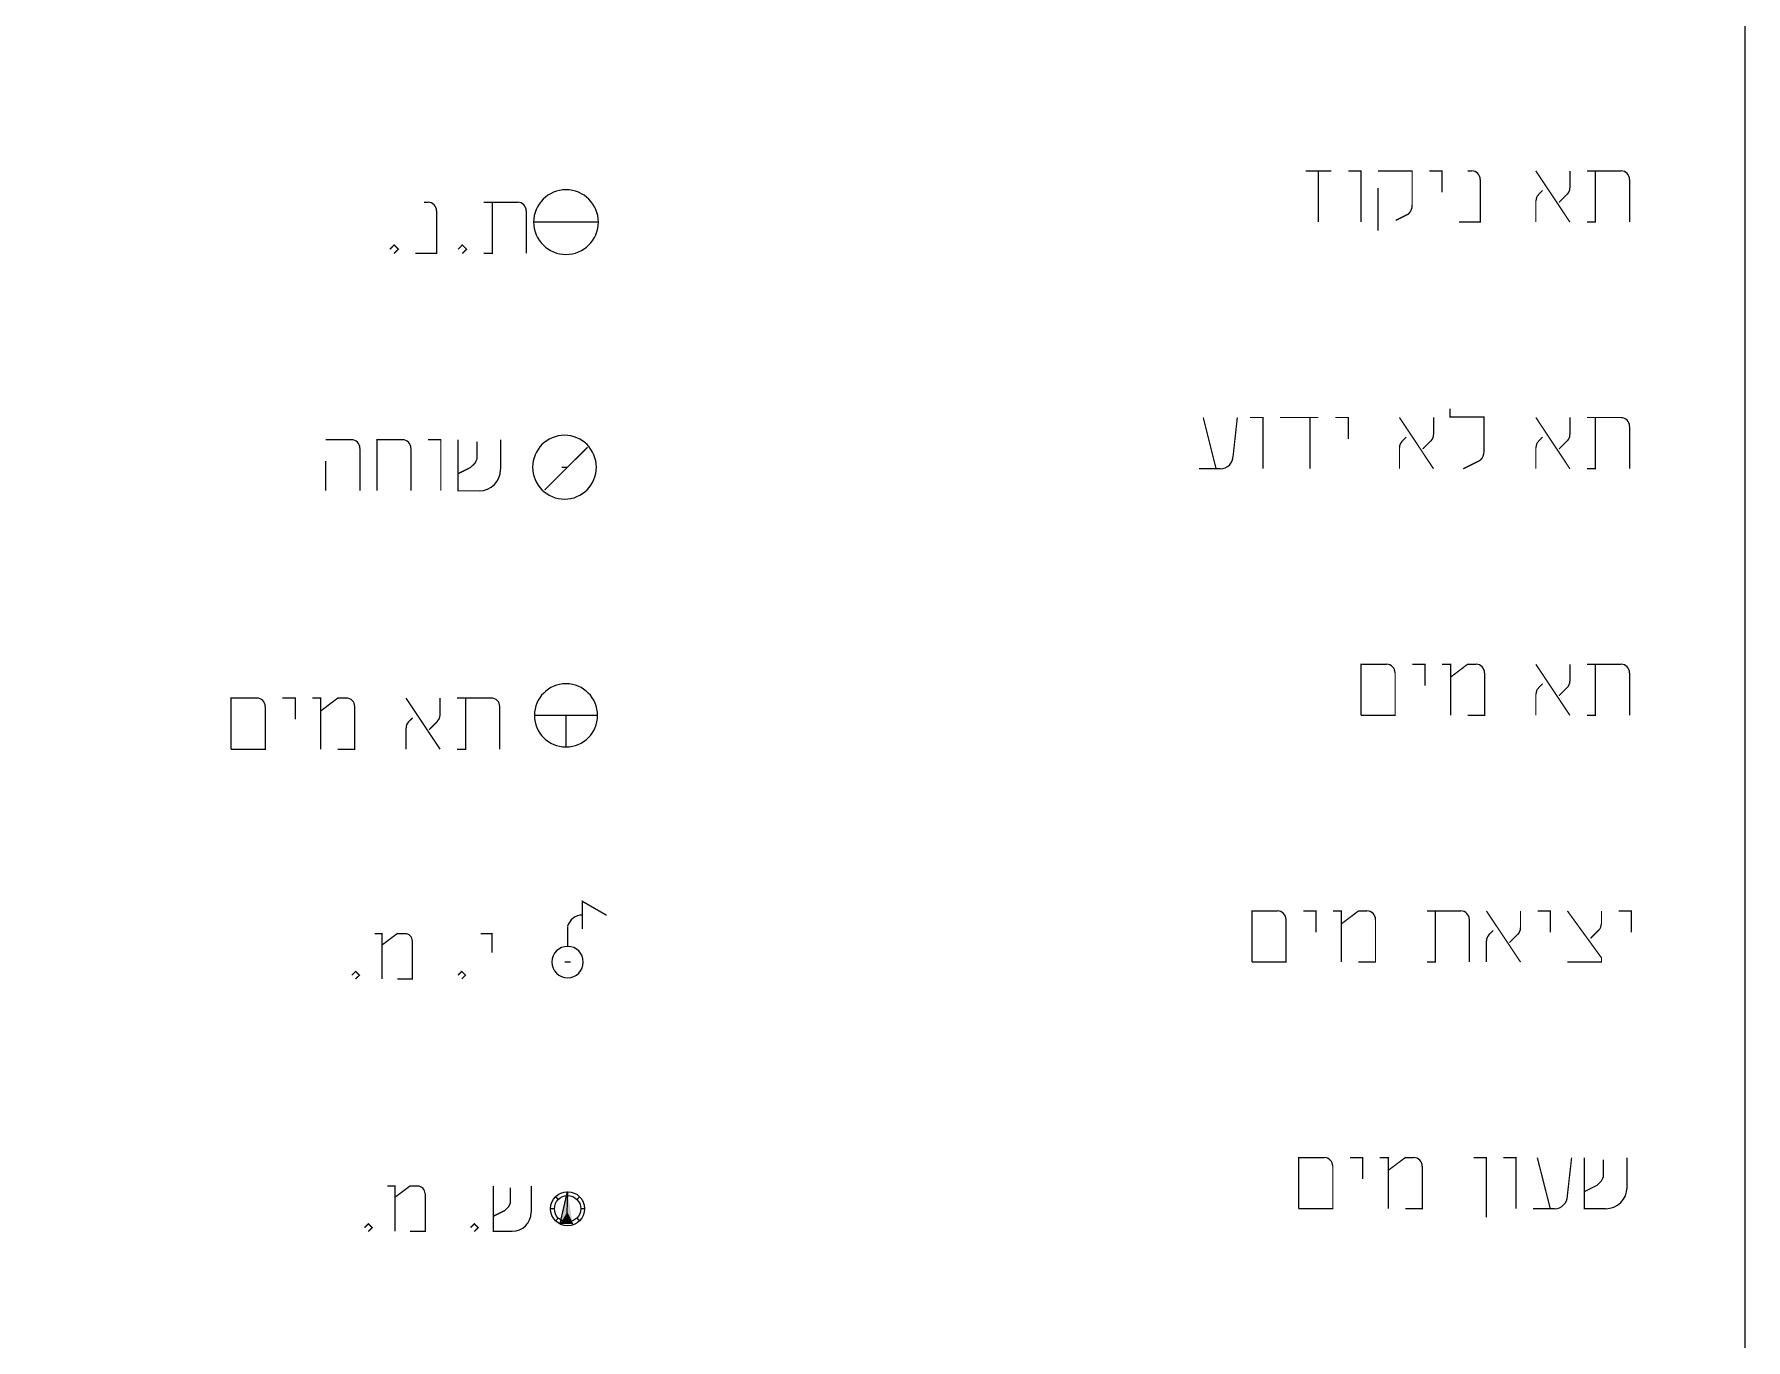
# Model space of a CAD drawing. Extents: x 489 to 720, y 1028 to 1176.
# Drawn here: x 659.46 to 674.53, y 1127.53 to 1139.04 of the extents above; entities that cross this region are included whole.
import ezdxf

# ---------------------------------------------------------------- set-up
doc = ezdxf.new("R2010")
doc.units = 0
doc.header["$MEASUREMENT"] = 0
for name, color, linetype in [('M1280', 7, 'Continuous'), ('M3909', 7, 'Continuous'), ('M4609', 7, 'Continuous'), ('M4610', 7, 'Continuous'), ('M4615', 7, 'Continuous'), ('M4902', 7, 'Continuous')]:
    doc.layers.add(name, color=color, linetype=linetype)

msp = doc.modelspace()

# ---------------------------------------------------------------- hatches: boundary and pattern name
at = {"layer": 'M4610', "linetype": 'Continuous', "ltscale": 0.045455}
for points in [[(664.093, 1128.56), (664.157, 1128.841), (664.15, 1128.652)], [(664.157, 1128.841), (664.15, 1128.652), (664.2, 1128.556)], [(664.15, 1128.652), (664.2, 1128.556), (664.093, 1128.56)]]:
    msp.add_hatch(color=5, dxfattribs=at).paths.add_polyline_path(points, flags=0)

# ---------------------------------------------------------------- linework, layer by layer
at = {"color": 136, "linetype": 'Continuous', "ltscale": 0.045455, "const_width": 0.0118}
for points in [[(662.929, 1137.555), (662.892, 1137.555)], [(663.718, 1137.555), (663.418, 1137.555)], [(663.493, 1137.555), (663.493, 1137.104), (663.418, 1137.104)], [(662.817, 1137.104), (663.004, 1137.104), (663.004, 1137.48)], [(663.793, 1137.104), (663.793, 1137.48)], [(662.592, 1137.141), (662.629, 1137.179), (662.667, 1137.141), (662.629, 1137.104)], [(663.193, 1137.141), (663.23, 1137.179), (663.268, 1137.141), (663.23, 1137.104)]]:
    msp.add_lwpolyline(points, dxfattribs=at)
at = {"color": 250, "linetype": 'Continuous', "ltscale": 0.045455, "const_width": 0.0112}
for points in [[(662.253, 1135.464), (662.027, 1135.464)], [(662.703, 1135.464), (662.478, 1135.464), (662.478, 1135.013)], [(662.928, 1135.464), (663.041, 1135.464), (663.041, 1135.013)], [(663.192, 1135.464), (663.192, 1135.013), (663.379, 1135.013)], [(663.192, 1135.163), (663.304, 1135.22), (663.342, 1135.257), (663.36, 1135.295), (663.36, 1135.445)], [(663.567, 1135.201), (663.567, 1135.464)], [(662.027, 1135.013), (662.027, 1135.276)], [(662.328, 1135.013), (662.328, 1135.388)], [(662.778, 1135.013), (662.778, 1135.388)]]:
    msp.add_lwpolyline(points, dxfattribs=at)
at = {"color": 5, "linetype": 'Continuous', "ltscale": 0.045455, "const_width": 0.0118}
for points in [[(661.42, 1133.187), (661.194, 1133.187), (661.194, 1132.737)], [(661.645, 1133.187), (661.758, 1133.187), (661.758, 1132.999)], [(661.908, 1133.187), (661.983, 1133.187), (661.983, 1132.737)], [(662.208, 1133.187), (662.133, 1133.187), (661.983, 1133.074)], [(662.734, 1133.187), (663.034, 1132.737)], [(663.034, 1133.037), (663.034, 1133.187)], [(663.485, 1133.187), (663.184, 1133.187)], [(663.259, 1133.187), (663.259, 1132.737), (663.184, 1132.737)], [(661.194, 1132.737), (661.495, 1132.737), (661.495, 1133.112)], [(662.133, 1132.737), (662.283, 1132.737), (662.283, 1133.112)], [(662.793, 1133.014), (662.755, 1132.977)], [(663.56, 1132.737), (663.56, 1133.112)], [(662.734, 1132.924), (662.734, 1132.737)], [(662.937, 1132.909), (663.012, 1132.984)], [(662.457, 1131.113), (662.524, 1131.113), (662.524, 1130.713)], [(662.724, 1131.113), (662.657, 1131.113), (662.524, 1131.013)], [(662.657, 1130.713), (662.791, 1130.713), (662.791, 1131.046)], [(663.391, 1131.113), (663.491, 1131.113), (663.491, 1130.946)], [(662.257, 1130.746), (662.29, 1130.779), (662.324, 1130.746), (662.29, 1130.713)], [(663.191, 1130.746), (663.225, 1130.779), (663.258, 1130.746), (663.225, 1130.713)], [(662.569, 1128.889), (662.636, 1128.889), (662.636, 1128.489)], [(662.836, 1128.889), (662.769, 1128.889), (662.636, 1128.789)], [(662.769, 1128.489), (662.903, 1128.489), (662.903, 1128.822)], [(663.503, 1128.889), (663.503, 1128.489), (663.67, 1128.489)], [(663.503, 1128.622), (663.603, 1128.672), (663.637, 1128.706), (663.653, 1128.739), (663.653, 1128.873)], [(663.837, 1128.656), (663.837, 1128.889)], [(662.369, 1128.522), (662.402, 1128.556), (662.436, 1128.522), (662.402, 1128.489)], [(663.303, 1128.522), (663.336, 1128.556), (663.37, 1128.522), (663.336, 1128.489)]]:
    msp.add_lwpolyline(points, dxfattribs=at)
at = {"color": 136, "linetype": 'Continuous', "ltscale": 0.045455}
for centre in [(662.929, 1137.48), (663.718, 1137.48)]:
    msp.add_arc(centre, 0.075, 0.0055, 90, dxfattribs=at)
at = {"color": 250, "linetype": 'Continuous', "ltscale": 0.045455}
for centre, radius, start, end in [((662.253, 1135.388), 0.075, 0.0055, 90), ((662.703, 1135.388), 0.075, 0.0055, 90), ((663.379, 1135.201), 0.188, 270.0055, 360)]:
    msp.add_arc(centre, radius, start, end, dxfattribs=at)
at = {"color": 5, "linetype": 'Continuous', "ltscale": 0.045455}
for centre, radius, start, end in [((661.42, 1133.112), 0.075, 0.0055, 90), ((662.208, 1133.112), 0.075, 0.0055, 90), ((663.485, 1133.112), 0.075, 0.0055, 90), ((662.959, 1133.037), 0.075, 315.0055, 360.0055), ((662.959, 1133.037), 0.075, 315.0055, 360.0055), ((662.809, 1132.924), 0.075, 135, 180), ((662.809, 1132.924), 0.075, 135, 180), ((662.724, 1131.046), 0.0659, 0.0055, 90), ((662.836, 1128.822), 0.0659, 0.0055, 90), ((663.67, 1128.656), 0.166, 270.0055, 360)]:
    msp.add_arc(centre, radius, start, end, dxfattribs=at)
at = {"layer": 'M1280', "color": 7, "linetype": 'Continuous', "ltscale": 0.045455, "const_width": 0.0112}
for points in [[(659.466, 1175.784), (674.527, 1175.784), (674.527, 1102.952), (659.466, 1102.952)], [(670.657, 1137.831), (670.882, 1137.831)], [(670.769, 1137.831), (670.769, 1137.38)], [(671.032, 1137.831), (671.144, 1137.831), (671.144, 1137.38)], [(671.595, 1137.53), (671.595, 1137.831), (671.294, 1137.831)], [(671.745, 1137.831), (671.858, 1137.831), (671.858, 1137.643)], [(672.12, 1137.831), (672.083, 1137.831)], [(672.684, 1137.831), (672.984, 1137.38)], [(672.984, 1137.68), (672.984, 1137.831)], [(673.435, 1137.831), (673.134, 1137.831)], [(673.209, 1137.831), (673.209, 1137.38), (673.134, 1137.38)], [(671.294, 1137.305), (671.294, 1137.68)], [(672.008, 1137.38), (672.195, 1137.38), (672.195, 1137.756)], [(673.51, 1137.38), (673.51, 1137.756)], [(672.684, 1137.568), (672.684, 1137.38)], [(672.743, 1137.659), (672.705, 1137.621)], [(672.887, 1137.553), (672.962, 1137.628)], [(671.45, 1137.395), (671.562, 1137.451)], [(672.228, 1135.362), (672.228, 1135.663), (671.928, 1135.663), (671.928, 1135.738)], [(669.755, 1135.659), (669.868, 1135.207)], [(670.018, 1135.32), (670.055, 1135.659)], [(670.168, 1135.659), (670.28, 1135.659), (670.28, 1135.207)], [(670.432, 1135.659), (670.769, 1135.659)], [(670.694, 1135.659), (670.694, 1135.207)], [(670.919, 1135.659), (671.032, 1135.659), (671.032, 1135.47)], [(671.483, 1135.659), (671.783, 1135.207)], [(671.783, 1135.507), (671.783, 1135.659)], [(672.684, 1135.659), (672.984, 1135.207)], [(672.984, 1135.507), (672.984, 1135.659)], [(673.435, 1135.659), (673.134, 1135.659)], [(673.209, 1135.659), (673.209, 1135.207), (673.134, 1135.207)], [(673.51, 1135.207), (673.51, 1135.582)], [(671.542, 1135.486), (671.504, 1135.448)], [(671.686, 1135.38), (671.761, 1135.455)], [(672.743, 1135.486), (672.705, 1135.448)], [(672.887, 1135.38), (672.962, 1135.455)], [(671.483, 1135.395), (671.483, 1135.207)], [(672.045, 1135.207), (672.195, 1135.282)], [(672.684, 1135.395), (672.684, 1135.207)], [(669.718, 1135.207), (669.905, 1135.207)], [(671.37, 1133.485), (671.144, 1133.485), (671.144, 1133.035)], [(671.595, 1133.485), (671.708, 1133.485), (671.708, 1133.297)], [(671.858, 1133.485), (671.933, 1133.485), (671.933, 1133.035)], [(672.158, 1133.485), (672.083, 1133.485), (671.933, 1133.372)], [(672.684, 1133.485), (672.984, 1133.035)], [(672.984, 1133.335), (672.984, 1133.485)], [(673.435, 1133.485), (673.134, 1133.485)], [(673.209, 1133.485), (673.209, 1133.035), (673.134, 1133.035)], [(671.144, 1133.035), (671.445, 1133.035), (671.445, 1133.41)], [(672.083, 1133.035), (672.233, 1133.035), (672.233, 1133.41)], [(672.743, 1133.313), (672.705, 1133.276)], [(673.51, 1133.035), (673.51, 1133.41)], [(672.684, 1133.222), (672.684, 1133.035)], [(672.887, 1133.207), (672.962, 1133.282)], [(670.409, 1131.312), (670.184, 1131.312), (670.184, 1130.862)], [(670.184, 1130.862), (670.484, 1130.862), (670.484, 1131.237)], [(670.635, 1131.312), (670.747, 1131.312), (670.747, 1131.124)], [(670.897, 1131.312), (670.972, 1131.312), (670.972, 1130.862)], [(671.197, 1131.312), (671.122, 1131.312), (670.972, 1131.199)], [(671.122, 1130.862), (671.272, 1130.862), (671.272, 1131.237)], [(672.024, 1131.312), (671.724, 1131.312)], [(671.799, 1131.312), (671.799, 1130.862), (671.724, 1130.862)], [(672.099, 1130.862), (672.099, 1131.237)], [(672.249, 1131.312), (672.549, 1130.862)], [(672.549, 1131.162), (672.549, 1131.312)], [(672.7, 1131.312), (672.812, 1131.312), (672.812, 1131.124)], [(672.962, 1130.862), (673.262, 1130.862), (673.262, 1130.899), (672.962, 1131.312)], [(673.262, 1131.199), (673.262, 1131.312)], [(673.412, 1131.312), (673.525, 1131.312), (673.525, 1131.124)], [(672.249, 1131.049), (672.249, 1130.862)], [(672.309, 1131.14), (672.27, 1131.103)], [(672.452, 1131.034), (672.527, 1131.11)], [(673.166, 1131.071), (673.241, 1131.147)], [(670.821, 1129.139), (670.595, 1129.139), (670.595, 1128.689)], [(671.046, 1129.139), (671.159, 1129.139), (671.159, 1128.952)], [(671.309, 1129.139), (671.384, 1129.139), (671.384, 1128.689)], [(671.609, 1129.139), (671.534, 1129.139), (671.384, 1129.027)], [(672.135, 1129.139), (672.247, 1129.139), (672.247, 1128.614)], [(672.397, 1129.139), (672.51, 1129.139), (672.51, 1128.689)], [(672.697, 1129.139), (672.811, 1128.689)], [(672.961, 1128.802), (672.999, 1129.139)], [(673.111, 1129.139), (673.111, 1128.689), (673.299, 1128.689)], [(673.111, 1128.839), (673.224, 1128.896), (673.261, 1128.934), (673.279, 1128.971), (673.279, 1129.121)], [(673.486, 1128.877), (673.486, 1129.139)], [(670.595, 1128.689), (670.896, 1128.689), (670.896, 1129.064)], [(671.534, 1128.689), (671.684, 1128.689), (671.684, 1129.064)], [(672.66, 1128.689), (672.849, 1128.689)]]:
    msp.add_lwpolyline(points, dxfattribs=at)
at = {"layer": 'M1280', "color": 7, "linetype": 'Continuous', "ltscale": 0.045455}
for centre, radius, start, end in [((672.12, 1137.756), 0.075, 0.0055, 90), ((673.435, 1137.756), 0.075, 0.0055, 90), ((672.759, 1137.568), 0.075, 135, 180), ((672.759, 1137.568), 0.075, 135, 180), ((672.909, 1137.68), 0.075, 315.0055, 360.0055), ((672.909, 1137.68), 0.075, 315.0055, 360.0055), ((671.483, 1137.53), 0.113, 315.0055, 360.0055), ((671.483, 1137.53), 0.113, 315.0055, 360.0055), ((673.435, 1135.582), 0.075, 0.0055, 90), ((671.558, 1135.395), 0.075, 135, 180), ((671.558, 1135.395), 0.075, 135, 180), ((671.708, 1135.507), 0.075, 315.0055, 360.0055), ((671.708, 1135.507), 0.075, 315.0055, 360.0055), ((672.759, 1135.395), 0.075, 135, 180), ((672.759, 1135.395), 0.075, 135, 180), ((672.909, 1135.507), 0.075, 315.0055, 360.0055), ((672.909, 1135.507), 0.075, 315.0055, 360.0055), ((669.905, 1135.32), 0.113, 270.0055, 360), ((672.116, 1135.362), 0.113, 315.0055, 360.0055), ((671.37, 1133.41), 0.075, 0.0055, 90), ((672.158, 1133.41), 0.075, 0.0055, 90), ((673.435, 1133.41), 0.075, 0.0055, 90), ((672.909, 1133.335), 0.075, 315.0055, 360.0055), ((672.909, 1133.335), 0.075, 315.0055, 360.0055), ((672.759, 1133.222), 0.075, 135, 180), ((672.759, 1133.222), 0.075, 135, 180), ((670.409, 1131.237), 0.075, 0.0055, 90), ((671.197, 1131.237), 0.075, 0.0055, 90), ((672.024, 1131.237), 0.075, 0.0055, 90), ((672.324, 1131.049), 0.075, 135, 180), ((672.324, 1131.049), 0.075, 135, 180), ((672.474, 1131.162), 0.075, 315.0055, 360.0055), ((672.474, 1131.162), 0.075, 315.0055, 360.0055), ((673.187, 1131.199), 0.075, 315.0055, 360.0055), ((673.187, 1131.199), 0.075, 315.0055, 360.0055), ((670.821, 1129.064), 0.075, 0.0055, 90), ((671.609, 1129.064), 0.075, 0.0055, 90), ((672.849, 1128.802), 0.113, 270.0055, 360), ((673.299, 1128.877), 0.188, 270.0055, 360)]:
    msp.add_arc(centre, radius, start, end, dxfattribs=at)
at = {"layer": 'M3909', "color": 7, "linetype": 'Continuous', "ltscale": 0.045455, "const_width": 0.0112}
for points in [[(663.955, 1135.02), (664.332, 1135.396)], [(664.105, 1135.221), (664.155, 1135.221)]]:
    msp.add_lwpolyline(points, dxfattribs=at)
at = {"layer": 'M3909', "color": 7, "linetype": 'Continuous', "ltscale": 0.045455}
for start, end in [(90, 270), (270, 450)]:
    msp.add_arc((664.13, 1135.221), 0.281, start, end, dxfattribs=at)
at = {"layer": 'M4609', "color": 5, "linetype": 'Continuous', "ltscale": 0.045455, "const_width": 0.0118}
for points in [[(664.5, 1131.274), (664.287, 1131.397), (664.287, 1131.152)], [(664.157, 1130.999), (664.157, 1131.177)], [(664.13, 1130.862), (664.183, 1130.862)]]:
    msp.add_lwpolyline(points, dxfattribs=at)
at = {"layer": 'M4609', "color": 5, "linetype": 'Continuous', "ltscale": 0.045455}
for centre, radius, start, end in [((664.285, 1131.143), 0.132, 88.8684, 164.8389), ((664.157, 1130.862), 0.138, 90, 270), ((664.157, 1130.862), 0.138, 270, 450)]:
    msp.add_arc(centre, radius, start, end, dxfattribs=at)
at = {"layer": 'M4610', "color": 5, "linetype": 'Continuous', "ltscale": 0.045455, "const_width": 0.0118}
for points in [[(664.075, 1128.771), (664.051, 1128.795)], [(664.24, 1128.771), (664.263, 1128.795)], [(664.041, 1128.689), (664.007, 1128.689)], [(664.272, 1128.689), (664.307, 1128.689)], [(664.075, 1128.607), (664.051, 1128.582)], [(664.24, 1128.607), (664.263, 1128.582)]]:
    msp.add_lwpolyline(points, dxfattribs=at)
at = {"layer": 'M4610', "color": 5, "linetype": 'Continuous', "ltscale": 0.045455}
for points in [[(664.093, 1128.56), (664.157, 1128.841), (664.15, 1128.652)], [(664.157, 1128.841), (664.15, 1128.652), (664.2, 1128.556)], [(664.15, 1128.652), (664.2, 1128.556), (664.093, 1128.56)]]:
    msp.add_lwpolyline(points, dxfattribs=at)
for radius in [0.15, 0.116]:
    msp.add_circle((664.157, 1128.689), radius, dxfattribs=at)
at = {"layer": 'M4615', "color": 5, "linetype": 'Continuous', "ltscale": 0.045455, "const_width": 0.0118}
for points in [[(663.865, 1133.035), (664.422, 1133.035)], [(664.117, 1133.035), (664.169, 1133.035)], [(664.143, 1133.035), (664.143, 1132.755)]]:
    msp.add_lwpolyline(points, dxfattribs=at)
at = {"layer": 'M4615', "color": 5, "linetype": 'Continuous', "ltscale": 0.045455}
for start, end in [(90, 270), (270, 450)]:
    msp.add_arc((664.143, 1133.035), 0.278, start, end, dxfattribs=at)
at = {"layer": 'M4902', "color": 136, "linetype": 'Continuous', "ltscale": 0.045455, "const_width": 0.0118}
for points in [[(663.857, 1137.38), (664.429, 1137.38)], [(664.117, 1137.38), (664.169, 1137.38)]]:
    msp.add_lwpolyline(points, dxfattribs=at)
at = {"layer": 'M4902', "color": 136, "linetype": 'Continuous', "ltscale": 0.045455}
for start, end in [(90, 270), (270, 450)]:
    msp.add_arc((664.143, 1137.38), 0.285, start, end, dxfattribs=at)

doc.saveas('drawing.dxf')
